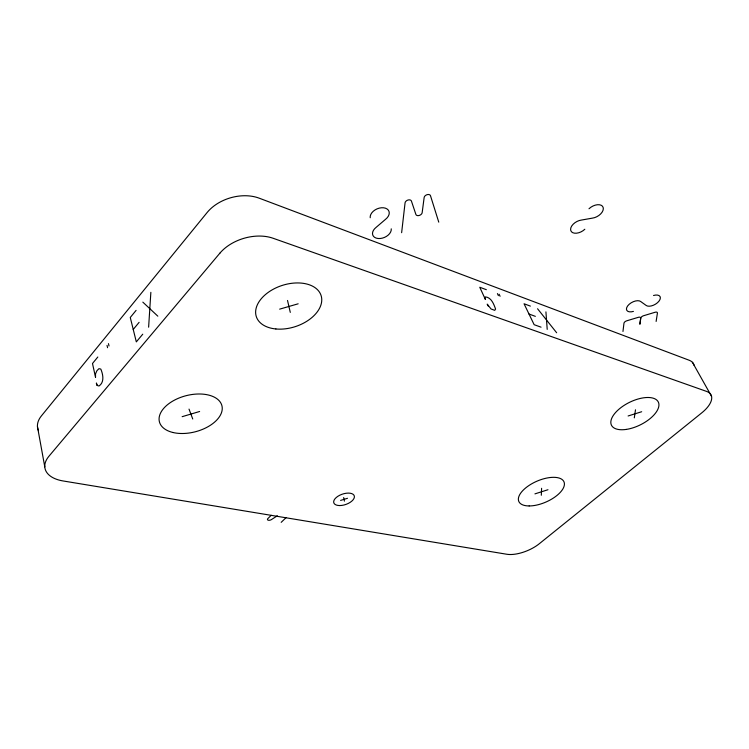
<?xml version="1.0" encoding="UTF-8"?>
<svg xmlns="http://www.w3.org/2000/svg" width="749" height="749" viewBox="0 0 749 749"><rect width="100%" height="100%" fill="white"/><g stroke="black" fill="none" stroke-linecap="round" stroke-linejoin="round"><path stroke-width="1.12" d="M541.312 495.267L541.602 488.301M148.62 327.191L150.858 292.335M401.633 232.696L405.059 202.885A3.399 2.284 -24.5 0 1 408.055 200.011A3.399 2.284 -24.5 0 1 411.435 201.097L415.892 214.439A3.352 2.219 -24.7 0 0 419.197 215.469A3.352 2.219 -24.7 0 0 422.164 212.66L424.149 197.521A3.399 2.266 -25.4 0 1 427.173 194.656A3.399 2.266 -25.4 0 1 430.497 195.742L438.764 222.153M622.962 331.47L623.964 323.25A2.753 1.461 -28 0 1 626.688 320.825L638.382 317.304A2.753 1.451 -28.3 0 1 640.667 318.213L639.88 324.261L640.779 318.175A2.753 1.451 -28.4 0 1 643.522 315.75L655.178 312.239A2.753 1.442 -28.7 0 1 657.416 313.157L656.124 321.433M634.3 417.867L635.498 409.797M97.819 357.011L92.492 363.499L95.535 377.337L95.516 373.891L96.911 370.746L98.962 368.658L100.806 369.07C103.034 374.341 104.654 382.215 99.008 386.007L97.155 385.454L96.396 383.188L97.155 385.454M136.093 310.376L130.27 317.482L136.318 341.89L142.759 334.185M133.238 329.448L139.117 322.342M271.204 515.321L267.889 518.542A2.593 1.301 -17.1 0 0 268.226 520.209A2.593 1.301 -17.1 0 0 271.494 519.553L277.336 515.78M281.184 522.343L286.146 517.578M534.936 493.872L547.959 489.734M628.111 415.976L641.678 411.735M340.608 500.426L347.489 498.291M182.147 416.678L199.627 411.491M279.658 309.14L298.158 303.804M541.059 327.173L534.149 324.701L524.038 303.748L530.376 306.107M529 314.028L535.357 316.35M486.344 289.694L479.753 287.242L485.389 299.469L484.996 297.306L485.521 296.885C491.494 297.596 493.853 304.244 495.576 309.084L494.752 310.348L491.054 308.981L487.196 304.131L488.47 306.435M142.825 302.128L157.833 316.172M537.557 308.757L556.657 332.762M692.413 362.282L711.55 396.315M499.115 294.207L500.089 296.276M497.42 293.58L498.394 295.649M189.02 409.104L192.746 419M287.522 300.461L290.294 312.399M108.455 343.622L109.008 345.991M107.032 345.355L107.575 347.723M343.66 497.57L344.437 501.137M37.45 426.593L44.781 466.87M545.927 311.874L547.21 329.382M38.489 430.638A34.314 19.774 -10.6 0 1 41.42 415.882L207.145 212.501A37.516 26.065 -16.3 0 1 259.163 198.167L689.136 360.232A27.048 13.154 -27.6 0 1 694.098 365.287M391.25 228.838A9.821 6.498 -22.8 0 1 378.086 238.5A9.821 6.498 -22.8 0 1 376.148 227.34L385.52 219.335A9.98 6.704 -23.1 0 0 383.535 207.782A9.98 6.704 -23.1 0 0 370.212 217.744M633.42 311.397A8.342 4.475 -28.5 0 1 627.737 305.826A8.342 4.475 -28.5 0 1 640.863 301.641L645.975 305.311A8.342 4.447 -28.9 0 0 659.045 301.079A8.342 4.447 -28.9 0 0 653.531 295.49M584.829 229.25A9.269 5.552 -29.3 0 1 570.822 230.683A9.269 5.552 -29.3 0 1 581.383 220.066L592.393 218.137A9.381 5.627 -30 0 0 603.104 207.304A9.381 5.627 -30 0 0 588.995 208.765M219.86 253.199L48.91 456.281A35.063 19.352 -11.3 0 0 63.066 480.952L506.811 554.251A24.783 10.823 -22.7 0 0 539.308 543.727L701.804 412.821A27.526 12.761 -27.3 0 0 706.653 391.437L273.113 238.266A38.442 25.653 -16.8 0 0 219.86 253.199M339.812 505.556A10.823 5.44 -19 0 0 354.352 496.147A10.823 5.44 -19 0 0 337.921 496.269A10.823 5.44 -19 0 0 339.812 505.556M529.14 505.95A24.623 11.357 -23.5 0 0 564.409 484.5A24.623 11.357 -23.5 0 0 530.657 484.425A24.623 11.357 -23.5 0 0 529.14 505.95M172.972 432.501A32.282 18.631 -14.5 0 0 222.172 409.778A32.282 18.631 -14.5 0 0 176.82 398.974A32.282 18.631 -14.5 0 0 172.972 432.501M626.23 429.42A26.149 12.499 -26.4 0 0 658.652 402.896A26.149 12.499 -26.4 0 0 619.723 408.57A26.149 12.499 -26.4 0 0 626.23 429.42M275.894 328.97A34.07 21.618 -18.1 0 0 321.49 297.072A34.07 21.618 -18.1 0 0 268.676 292.063A34.07 21.618 -18.1 0 0 275.894 328.97"/></g></svg>
